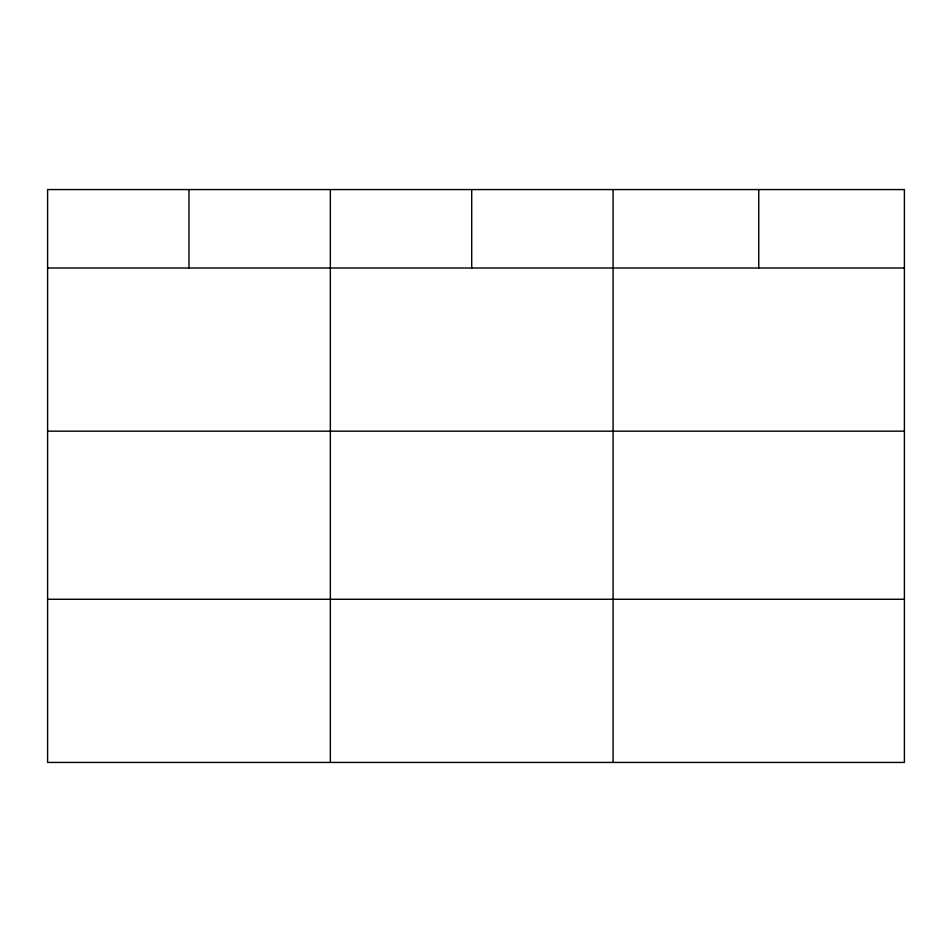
<?xml version="1.0" encoding="UTF-8"?>
<svg xmlns="http://www.w3.org/2000/svg" width="952" height="952" viewBox="0 0 952 952"><rect width="100%" height="100%" fill="white"/><g stroke="black" fill="none" stroke-linecap="round" stroke-linejoin="round"><path stroke-width="1.43" d="M47.6 268.012L904.4 268.012M47.6 431.173L904.4 431.173M47.6 599.272L904.4 599.272M758.744 189.567L758.744 268.012M613.088 189.567L613.088 762.433M471.716 189.567L471.716 268.012M330.344 189.567L330.344 762.433M188.972 189.567L188.972 268.012M904.4 189.567L47.6 189.567L47.6 762.433L904.4 762.433L904.4 189.567"/></g></svg>
